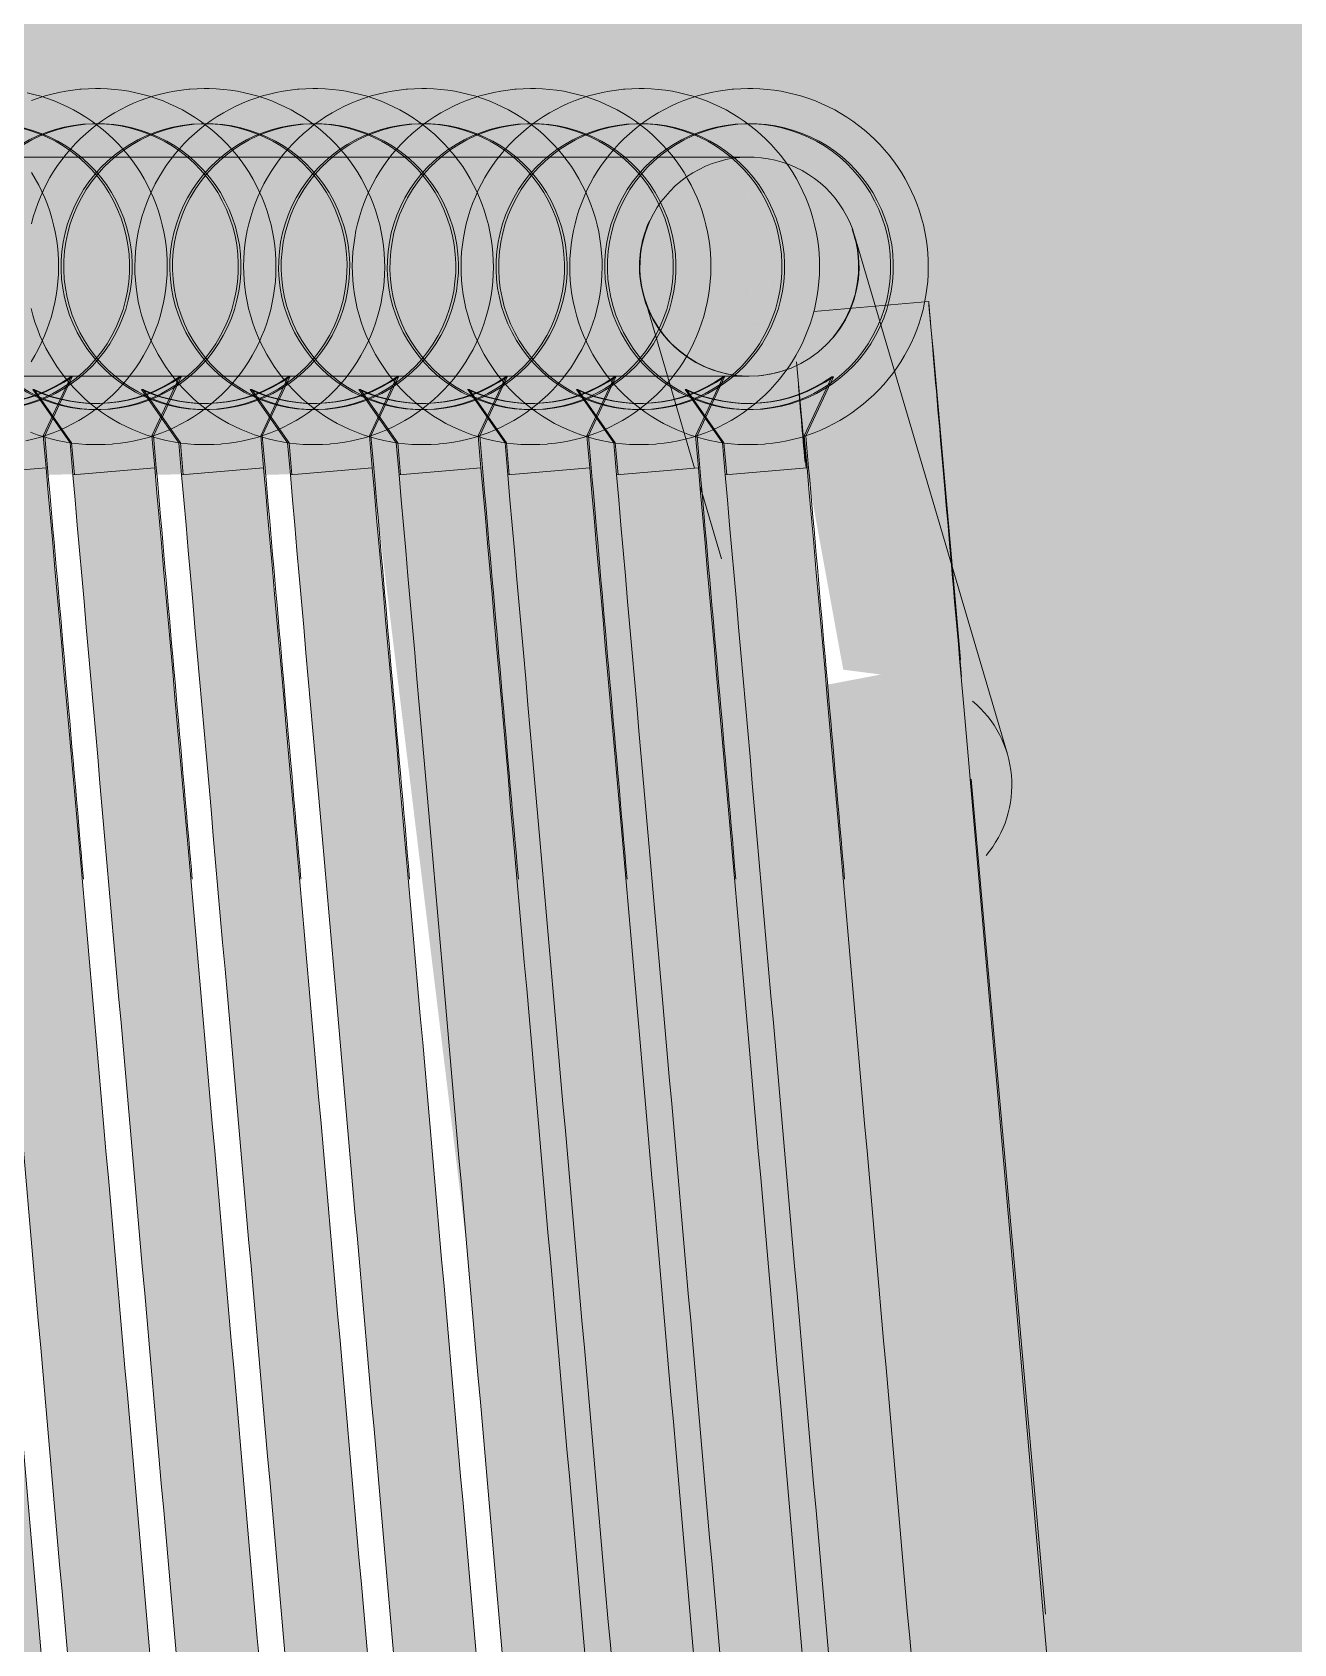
# Model space of a CAD drawing. Header units: metres. Extents: x -4613 to -4328, y -1 to 30.
# Drawn here: x -4376.1843 to -4376.1382, y 16.8744 to 16.9332 of the extents above; entities that cross this region are included whole.
import ezdxf

# ---------------------------------------------------------------- set-up
doc = ezdxf.new("R2010")
doc.units = ezdxf.units.M
doc.layers.add('A-ROOF', color=132, linetype='Continuous', lineweight=5)
doc.layers.add('Q-SPCQ', color=91, linetype='Continuous', lineweight=5)

# ---------------------------------------------------------------- blocks, each defined once
blk = doc.blocks.new('Static Line_Sayfa_Metal Deck_Pan Mount - Up to 15 _ pitch - Max 2 Users-1847625-NORTH EAST')
at = {"layer": 'Q-SPCQ'}
h = blk.add_hatch(color=256, dxfattribs=at)
h.paths.add_polyline_path([(4322.935893, 16.920664), (4322.935196, 16.928633), (4322.93192, 16.926339)])
h.paths.add_polyline_path([(4322.936913, 16.92089), (4322.939304, 16.926017), (4322.935196, 16.928633)])
for points in [[(4322.908317, 16.855281), (4322.911276, 16.855879), (4322.905902, 16.917306), (4322.902913, 16.917045), (4322.908265, 16.855879)], [(4322.912285, 16.855281), (4322.915245, 16.855879), (4322.90987, 16.917306), (4322.906882, 16.917045), (4322.912233, 16.855879)], [(4322.916254, 16.855281), (4322.919213, 16.855879), (4322.913839, 16.917306), (4322.91085, 16.917045), (4322.916202, 16.855879)], [(4322.920222, 16.855281), (4322.923181, 16.855879), (4322.917807, 16.917306), (4322.914819, 16.917045), (4322.92017, 16.855879)], [(4322.924191, 16.855281), (4322.92706, 16.85691), (4322.921776, 16.917306), (4322.918787, 16.917045), (4322.924138, 16.855879)], [(4322.928159, 16.855281), (4322.931118, 16.855879), (4322.925744, 16.917306), (4322.922755, 16.917045), (4322.928107, 16.855879)], [(4322.932127, 16.855281), (4322.935087, 16.855879), (4322.929712, 16.917306), (4322.926724, 16.917045), (4322.932075, 16.855879)], [(4322.936096, 16.855281), (4322.939055, 16.855879), (4322.933681, 16.917306), (4322.930692, 16.917045), (4322.936044, 16.855879)], [(4322.940064, 16.855281), (4322.943023, 16.855879), (4322.937649, 16.917306), (4322.93466, 16.917045), (4322.940012, 16.855879)], [(4322.938684, 16.905507), (4322.943599, 16.905937), (4322.943217, 16.910302), (4322.938345, 16.909374)], [(4322.943019, 16.855194), (4322.947978, 16.855879), (4322.943599, 16.905937), (4322.938684, 16.905507), (4322.943011, 16.855281)]]:
    blk.add_hatch(color=256, dxfattribs=at).paths.add_polyline_path(points)
for p, q in [((4322.911762, 16.931147), (4322.911675, 16.931147)), ((4322.915731, 16.931147), (4322.915643, 16.931147)), ((4322.919699, 16.931147), (4322.919611, 16.931147)), ((4322.923668, 16.931147), (4322.92358, 16.931147)), ((4322.927636, 16.931147), (4322.927548, 16.931147)), ((4322.931604, 16.931147), (4322.931517, 16.931147)), ((4322.935573, 16.931147), (4322.935485, 16.931147)), ((4322.93553, 16.928647), (4322.883939, 16.928647)), ((4322.944957, 16.90685), (4322.939382, 16.925779)), ((4322.931708, 16.923518), (4322.933541, 16.917294)), ((4322.942086, 16.923371), (4322.937899, 16.923004)), ((4322.94325, 16.910302), (4322.942245, 16.921606)), ((4322.883939, 16.920647), (4322.93553, 16.920647)), ((4322.937264, 16.92117), (4322.937608, 16.917306)), ((4322.909385, 16.920159), (4322.910748, 16.918212)), ((4322.90944, 16.920159), (4322.909385, 16.920159)), ((4322.910803, 16.918212), (4322.90944, 16.920159)), ((4322.909768, 16.918474), (4322.910773, 16.920628)), ((4322.910828, 16.920628), (4322.909824, 16.918474)), ((4322.910828, 16.920628), (4322.910773, 16.920628)), ((4322.913353, 16.920159), (4322.914716, 16.918212)), ((4322.913409, 16.920159), (4322.913353, 16.920159)), ((4322.914772, 16.918212), (4322.913409, 16.920159)), ((4322.913737, 16.918474), (4322.914741, 16.920628)), ((4322.914796, 16.920628), (4322.913792, 16.918474)), ((4322.914796, 16.920628), (4322.914741, 16.920628)), ((4322.917322, 16.920159), (4322.918685, 16.918212)), ((4322.917377, 16.920159), (4322.917322, 16.920159)), ((4322.91874, 16.918212), (4322.917377, 16.920159)), ((4322.917705, 16.918474), (4322.918709, 16.920628)), ((4322.918765, 16.920628), (4322.91776, 16.918474)), ((4322.918765, 16.920628), (4322.918709, 16.920628)), ((4322.92129, 16.920159), (4322.922653, 16.918212)), ((4322.921346, 16.920159), (4322.92129, 16.920159)), ((4322.922709, 16.918212), (4322.921346, 16.920159)), ((4322.921673, 16.918474), (4322.922678, 16.920628)), ((4322.922733, 16.920628), (4322.921729, 16.918474)), ((4322.922733, 16.920628), (4322.922678, 16.920628)), ((4322.925259, 16.920159), (4322.926622, 16.918212)), ((4322.925314, 16.920159), (4322.925259, 16.920159)), ((4322.926677, 16.918212), (4322.925314, 16.920159)), ((4322.925642, 16.918474), (4322.926646, 16.920628)), ((4322.926702, 16.920628), (4322.925697, 16.918474)), ((4322.926702, 16.920628), (4322.926646, 16.920628)), ((4322.929227, 16.920159), (4322.93059, 16.918212)), ((4322.929282, 16.920159), (4322.929227, 16.920159)), ((4322.930645, 16.918212), (4322.929282, 16.920159)), ((4322.92961, 16.918474), (4322.930614, 16.920628)), ((4322.93067, 16.920628), (4322.929666, 16.918474)), ((4322.93067, 16.920628), (4322.930614, 16.920628)), ((4322.933195, 16.920159), (4322.934558, 16.918212)), ((4322.933251, 16.920159), (4322.933195, 16.920159)), ((4322.934614, 16.918212), (4322.933251, 16.920159)), ((4322.933579, 16.918474), (4322.934583, 16.920628)), ((4322.934638, 16.920628), (4322.933634, 16.918474)), ((4322.934638, 16.920628), (4322.934583, 16.920628)), ((4322.937547, 16.918474), (4322.938551, 16.920628)), ((4322.938607, 16.920628), (4322.937602, 16.918474)), ((4322.938607, 16.920628), (4322.938551, 16.920628)), ((4322.90987, 16.917306), (4322.909768, 16.918474)), ((4322.909824, 16.918474), (4322.909768, 16.918474)), ((4322.909824, 16.918474), (4322.909926, 16.917306)), ((4322.913839, 16.917306), (4322.913737, 16.918474)), ((4322.913792, 16.918474), (4322.913737, 16.918474)), ((4322.913792, 16.918474), (4322.913894, 16.917306)), ((4322.917807, 16.917306), (4322.917705, 16.918474)), ((4322.91776, 16.918474), (4322.917705, 16.918474)), ((4322.91776, 16.918474), (4322.917863, 16.917306)), ((4322.921776, 16.917306), (4322.921673, 16.918474)), ((4322.921729, 16.918474), (4322.921673, 16.918474)), ((4322.921729, 16.918474), (4322.921831, 16.917306)), ((4322.925744, 16.917306), (4322.925642, 16.918474)), ((4322.925697, 16.918474), (4322.925642, 16.918474)), ((4322.925697, 16.918474), (4322.925799, 16.917306)), ((4322.929712, 16.917306), (4322.92961, 16.918474)), ((4322.929666, 16.918474), (4322.92961, 16.918474)), ((4322.929666, 16.918474), (4322.929768, 16.917306)), ((4322.933681, 16.917306), (4322.933579, 16.918474)), ((4322.933634, 16.918474), (4322.933579, 16.918474)), ((4322.933634, 16.918474), (4322.933736, 16.917306)), ((4322.937649, 16.917306), (4322.937547, 16.918474)), ((4322.937602, 16.918474), (4322.937547, 16.918474)), ((4322.937602, 16.918474), (4322.937705, 16.917306)), ((4322.910748, 16.918212), (4322.91085, 16.917045)), ((4322.910803, 16.918212), (4322.910748, 16.918212)), ((4322.910906, 16.917045), (4322.910803, 16.918212)), ((4322.911675, 16.918147), (4322.911762, 16.918147)), ((4322.914716, 16.918212), (4322.914819, 16.917045)), ((4322.914772, 16.918212), (4322.914716, 16.918212)), ((4322.914874, 16.917045), (4322.914772, 16.918212)), ((4322.915643, 16.918147), (4322.915731, 16.918147)), ((4322.918685, 16.918212), (4322.918787, 16.917045)), ((4322.91874, 16.918212), (4322.918685, 16.918212)), ((4322.918842, 16.917045), (4322.91874, 16.918212)), ((4322.919611, 16.918147), (4322.919699, 16.918147)), ((4322.922653, 16.918212), (4322.922755, 16.917045)), ((4322.922709, 16.918212), (4322.922653, 16.918212)), ((4322.922811, 16.917045), (4322.922709, 16.918212)), ((4322.92358, 16.918147), (4322.923668, 16.918147)), ((4322.926622, 16.918212), (4322.926724, 16.917045)), ((4322.926677, 16.918212), (4322.926622, 16.918212)), ((4322.926779, 16.917045), (4322.926677, 16.918212)), ((4322.927548, 16.918147), (4322.927636, 16.918147)), ((4322.93059, 16.918212), (4322.930692, 16.917045)), ((4322.930645, 16.918212), (4322.93059, 16.918212)), ((4322.930748, 16.917045), (4322.930645, 16.918212)), ((4322.931517, 16.918147), (4322.931604, 16.918147)), ((4322.934558, 16.918212), (4322.93466, 16.917045)), ((4322.934614, 16.918212), (4322.934558, 16.918212)), ((4322.934716, 16.917045), (4322.934614, 16.918212)), ((4322.935485, 16.918147), (4322.935573, 16.918147)), ((4322.906882, 16.917045), (4322.90987, 16.917306)), ((4322.91085, 16.917045), (4322.913839, 16.917306)), ((4322.914819, 16.917045), (4322.917807, 16.917306)), ((4322.918787, 16.917045), (4322.921776, 16.917306)), ((4322.922755, 16.917045), (4322.925744, 16.917306)), ((4322.926724, 16.917045), (4322.929712, 16.917306)), ((4322.930692, 16.917045), (4322.933681, 16.917306)), ((4322.93466, 16.917045), (4322.937649, 16.917306)), ((4322.933741, 16.916614), (4322.934518, 16.913979)), ((4322.943599, 16.905937), (4322.948, 16.855629)), ((4322.946349, 16.875448), (4322.943638, 16.905937))]:
    blk.add_line(p, q, dxfattribs=at)
at = {"layer": 'Q-SPCQ', "flags": 128}
for points in [[(4322.909321, 16.921175), (4322.909455, 16.921397), (4322.909581, 16.921625), (4322.909697, 16.921858), (4322.909804, 16.922095), (4322.909901, 16.922336), (4322.909988, 16.922581), (4322.910066, 16.922829), (4322.910134, 16.92308), (4322.910192, 16.923333), (4322.910239, 16.923589), (4322.910276, 16.923846), (4322.910303, 16.924105), (4322.91032, 16.924364), (4322.910326, 16.924624), (4322.910321, 16.924884), (4322.910307, 16.925144), (4322.910282, 16.925402), (4322.910246, 16.92566), (4322.910201, 16.925916), (4322.910145, 16.92617), (4322.910079, 16.926421), (4322.910003, 16.92667), (4322.909917, 16.926915), (4322.909821, 16.927157), (4322.909716, 16.927395), (4322.909602, 16.927628), (4322.909478, 16.927857), (4322.909345, 16.92808)], [(4322.911108, 16.931122), (4322.91085, 16.931094), (4322.910592, 16.931056), (4322.910337, 16.931008), (4322.910084, 16.930949), (4322.909833, 16.930881), (4322.909585, 16.930802), (4322.909341, 16.930714)], [(4322.909298, 16.918597), (4322.909542, 16.918507), (4322.909789, 16.918427), (4322.910039, 16.918356), (4322.910292, 16.918296), (4322.910547, 16.918246), (4322.910804, 16.918206), (4322.911062, 16.918176), (4322.911322, 16.918157), (4322.911581, 16.918148), (4322.911675, 16.918147)], [(4322.909132, 16.918286), (4322.909385, 16.918345), (4322.909636, 16.918413), (4322.909884, 16.918492), (4322.910128, 16.918581), (4322.910369, 16.918679), (4322.910605, 16.918786), (4322.910837, 16.918904), (4322.911065, 16.91903), (4322.911287, 16.919165), (4322.911503, 16.919309), (4322.911714, 16.919462), (4322.911918, 16.919623), (4322.912115, 16.919792), (4322.912306, 16.919968), (4322.91249, 16.920152), (4322.912666, 16.920344), (4322.912834, 16.920542), (4322.912994, 16.920747), (4322.913146, 16.920958), (4322.913289, 16.921175), (4322.913423, 16.921397), (4322.913549, 16.921625), (4322.913665, 16.921858), (4322.913772, 16.922095), (4322.913869, 16.922336), (4322.913957, 16.922581), (4322.914035, 16.922829), (4322.914102, 16.92308), (4322.91416, 16.923333), (4322.914207, 16.923589), (4322.914245, 16.923846), (4322.914271, 16.924105), (4322.914288, 16.924364), (4322.914294, 16.924624), (4322.91429, 16.924884), (4322.914275, 16.925144), (4322.91425, 16.925402), (4322.914215, 16.92566), (4322.914169, 16.925916), (4322.914113, 16.92617), (4322.914047, 16.926421), (4322.913971, 16.92667), (4322.913885, 16.926915), (4322.91379, 16.927157), (4322.913685, 16.927395), (4322.91357, 16.927628), (4322.913446, 16.927857), (4322.913313, 16.92808), (4322.913172, 16.928298), (4322.913021, 16.92851), (4322.912863, 16.928716), (4322.912696, 16.928916), (4322.912521, 16.929108), (4322.912339, 16.929294), (4322.91215, 16.929472), (4322.911953, 16.929642), (4322.91175, 16.929805), (4322.911541, 16.929959), (4322.911325, 16.930104), (4322.911104, 16.930241), (4322.910878, 16.930369), (4322.910647, 16.930488), (4322.910411, 16.930597), (4322.910171, 16.930697), (4322.909927, 16.930787), (4322.90968, 16.930868), (4322.909429, 16.930938), (4322.909177, 16.930998)], [(4322.915076, 16.931122), (4322.914818, 16.931094), (4322.914561, 16.931056), (4322.914305, 16.931008), (4322.914052, 16.930949), (4322.913801, 16.930881), (4322.913554, 16.930802), (4322.913309, 16.930714), (4322.913068, 16.930615), (4322.912832, 16.930508), (4322.9126, 16.930391), (4322.912372, 16.930264), (4322.91215, 16.930129), (4322.911934, 16.929985), (4322.911723, 16.929832), (4322.911519, 16.929671), (4322.911322, 16.929502), (4322.911131, 16.929326), (4322.910947, 16.929142), (4322.910771, 16.92895), (4322.910603, 16.928752), (4322.910443, 16.928547), (4322.910291, 16.928336), (4322.910148, 16.928119), (4322.910014, 16.927897), (4322.909888, 16.927669), (4322.909772, 16.927436), (4322.909665, 16.927199), (4322.909568, 16.926958), (4322.90948, 16.926713), (4322.909402, 16.926465), (4322.909335, 16.926214)], [(4322.909324, 16.923124), (4322.90939, 16.922873), (4322.909466, 16.922624), (4322.909552, 16.922379), (4322.909647, 16.922137), (4322.909752, 16.921899), (4322.909867, 16.921666), (4322.909991, 16.921437), (4322.910124, 16.921214), (4322.910265, 16.920996), (4322.910416, 16.920784), (4322.910574, 16.920578), (4322.910741, 16.920378), (4322.910916, 16.920186), (4322.911098, 16.92), (4322.911287, 16.919822), (4322.911484, 16.919652), (4322.911687, 16.91949), (4322.911896, 16.919335), (4322.912112, 16.91919), (4322.912333, 16.919053), (4322.912559, 16.918925), (4322.91279, 16.918806), (4322.913026, 16.918697), (4322.913266, 16.918597), (4322.91351, 16.918507), (4322.913757, 16.918427), (4322.914008, 16.918356), (4322.91426, 16.918296), (4322.914516, 16.918246), (4322.914772, 16.918206), (4322.915031, 16.918176), (4322.91529, 16.918157), (4322.91555, 16.918148), (4322.915643, 16.918147)], [(4322.911675, 16.931147), (4322.911415, 16.931142), (4322.911155, 16.931126), (4322.911108, 16.931122)], [(4322.912329, 16.918172), (4322.912587, 16.9182), (4322.912845, 16.918238), (4322.9131, 16.918286), (4322.913353, 16.918345), (4322.913604, 16.918413), (4322.913852, 16.918492), (4322.914096, 16.918581), (4322.914337, 16.918679), (4322.914574, 16.918786), (4322.914806, 16.918904), (4322.915033, 16.91903), (4322.915255, 16.919165), (4322.915472, 16.919309), (4322.915682, 16.919462), (4322.915886, 16.919623), (4322.916084, 16.919792), (4322.916275, 16.919968), (4322.916458, 16.920152), (4322.916634, 16.920344), (4322.916802, 16.920542), (4322.916962, 16.920747), (4322.917114, 16.920958), (4322.917257, 16.921175), (4322.917392, 16.921397), (4322.917517, 16.921625), (4322.917634, 16.921858), (4322.91774, 16.922095), (4322.917838, 16.922336), (4322.917925, 16.922581), (4322.918003, 16.922829), (4322.918071, 16.92308), (4322.918128, 16.923333), (4322.918176, 16.923589), (4322.918213, 16.923846), (4322.91824, 16.924105), (4322.918256, 16.924364), (4322.918262, 16.924624), (4322.918258, 16.924884), (4322.918243, 16.925144), (4322.918218, 16.925402), (4322.918183, 16.92566), (4322.918137, 16.925916), (4322.918082, 16.92617), (4322.918016, 16.926421), (4322.91794, 16.92667), (4322.917854, 16.926915), (4322.917758, 16.927157), (4322.917653, 16.927395), (4322.917538, 16.927628), (4322.917415, 16.927857), (4322.917282, 16.92808), (4322.91714, 16.928298), (4322.91699, 16.92851), (4322.916831, 16.928716), (4322.916664, 16.928916), (4322.91649, 16.929108), (4322.916307, 16.929294), (4322.916118, 16.929472), (4322.915922, 16.929642), (4322.915719, 16.929805), (4322.915509, 16.929959), (4322.915294, 16.930104), (4322.915073, 16.930241), (4322.914846, 16.930369), (4322.914615, 16.930488), (4322.914379, 16.930597), (4322.914139, 16.930697), (4322.913895, 16.930787), (4322.913648, 16.930868), (4322.913398, 16.930938), (4322.913145, 16.930998), (4322.91289, 16.931049), (4322.912633, 16.931088), (4322.912375, 16.931118), (4322.912115, 16.931137), (4322.911856, 16.931146), (4322.911762, 16.931147)], [(4322.919045, 16.931122), (4322.918786, 16.931094), (4322.918529, 16.931056), (4322.918274, 16.931008), (4322.91802, 16.930949), (4322.91777, 16.930881), (4322.917522, 16.930802), (4322.917277, 16.930714), (4322.917037, 16.930615), (4322.9168, 16.930508), (4322.916568, 16.930391), (4322.916341, 16.930264), (4322.916119, 16.930129), (4322.915902, 16.929985), (4322.915692, 16.929832), (4322.915488, 16.929671), (4322.91529, 16.929502), (4322.915099, 16.929326), (4322.914916, 16.929142), (4322.91474, 16.92895), (4322.914572, 16.928752), (4322.914411, 16.928547), (4322.91426, 16.928336), (4322.914116, 16.928119), (4322.913982, 16.927897), (4322.913857, 16.927669), (4322.91374, 16.927436), (4322.913633, 16.927199), (4322.913536, 16.926958), (4322.913449, 16.926713), (4322.913371, 16.926465), (4322.913303, 16.926214), (4322.913246, 16.925961), (4322.913198, 16.925705), (4322.913161, 16.925448), (4322.913134, 16.925189), (4322.913118, 16.92493), (4322.913111, 16.92467), (4322.913116, 16.92441), (4322.91313, 16.92415), (4322.913155, 16.923892), (4322.913191, 16.923634), (4322.913236, 16.923378), (4322.913292, 16.923124), (4322.913358, 16.922873), (4322.913434, 16.922624), (4322.91352, 16.922379), (4322.913616, 16.922137), (4322.913721, 16.921899), (4322.913835, 16.921666), (4322.913959, 16.921437), (4322.914092, 16.921214), (4322.914234, 16.920996), (4322.914384, 16.920784), (4322.914543, 16.920578), (4322.91471, 16.920378), (4322.914884, 16.920186), (4322.915066, 16.92), (4322.915256, 16.919822), (4322.915452, 16.919652), (4322.915655, 16.91949), (4322.915865, 16.919335), (4322.91608, 16.91919), (4322.916301, 16.919053), (4322.916528, 16.918925), (4322.916759, 16.918806), (4322.916995, 16.918697), (4322.917235, 16.918597), (4322.917478, 16.918507), (4322.917726, 16.918427), (4322.917976, 16.918356), (4322.918229, 16.918296), (4322.918484, 16.918246), (4322.918741, 16.918206), (4322.918999, 16.918176), (4322.919258, 16.918157), (4322.919518, 16.918148), (4322.919611, 16.918147)], [(4322.915643, 16.931147), (4322.915383, 16.931142), (4322.915124, 16.931126), (4322.915076, 16.931122)], [(4322.916297, 16.918172), (4322.916556, 16.9182), (4322.916813, 16.918238), (4322.917068, 16.918286), (4322.917322, 16.918345), (4322.917572, 16.918413), (4322.91782, 16.918492), (4322.918065, 16.918581), (4322.918305, 16.918679), (4322.918542, 16.918786), (4322.918774, 16.918904), (4322.919001, 16.91903), (4322.919223, 16.919165), (4322.91944, 16.919309), (4322.91965, 16.919462), (4322.919855, 16.919623), (4322.920052, 16.919792), (4322.920243, 16.919968), (4322.920426, 16.920152), (4322.920602, 16.920344), (4322.920771, 16.920542), (4322.920931, 16.920747), (4322.921083, 16.920958), (4322.921226, 16.921175), (4322.92136, 16.921397), (4322.921486, 16.921625), (4322.921602, 16.921858), (4322.921709, 16.922095), (4322.921806, 16.922336), (4322.921894, 16.922581), (4322.921971, 16.922829), (4322.922039, 16.92308), (4322.922097, 16.923333), (4322.922144, 16.923589), (4322.922181, 16.923846), (4322.922208, 16.924105), (4322.922225, 16.924364), (4322.922231, 16.924624), (4322.922227, 16.924884), (4322.922212, 16.925144), (4322.922187, 16.925402), (4322.922151, 16.92566), (4322.922106, 16.925916), (4322.92205, 16.92617), (4322.921984, 16.926421), (4322.921908, 16.92667), (4322.921822, 16.926915), (4322.921727, 16.927157), (4322.921621, 16.927395), (4322.921507, 16.927628), (4322.921383, 16.927857), (4322.92125, 16.92808), (4322.921108, 16.928298), (4322.920958, 16.92851), (4322.920799, 16.928716), (4322.920633, 16.928916), (4322.920458, 16.929108), (4322.920276, 16.929294), (4322.920086, 16.929472), (4322.91989, 16.929642), (4322.919687, 16.929805), (4322.919477, 16.929959), (4322.919262, 16.930104), (4322.919041, 16.930241), (4322.918815, 16.930369), (4322.918583, 16.930488), (4322.918348, 16.930597), (4322.918108, 16.930697), (4322.917864, 16.930787), (4322.917616, 16.930868), (4322.917366, 16.930938), (4322.917113, 16.930998), (4322.916858, 16.931049), (4322.916601, 16.931088), (4322.916343, 16.931118), (4322.916084, 16.931137), (4322.915824, 16.931146), (4322.915731, 16.931147)], [(4322.923013, 16.931122), (4322.922755, 16.931094), (4322.922498, 16.931056), (4322.922242, 16.931008), (4322.921989, 16.930949), (4322.921738, 16.930881), (4322.92149, 16.930802), (4322.921246, 16.930714), (4322.921005, 16.930615), (4322.920768, 16.930508), (4322.920536, 16.930391), (4322.920309, 16.930264), (4322.920087, 16.930129), (4322.919871, 16.929985), (4322.91966, 16.929832), (4322.919456, 16.929671), (4322.919258, 16.929502), (4322.919068, 16.929326), (4322.918884, 16.929142), (4322.918708, 16.92895), (4322.91854, 16.928752), (4322.91838, 16.928547), (4322.918228, 16.928336), (4322.918085, 16.928119), (4322.91795, 16.927897), (4322.917825, 16.927669), (4322.917709, 16.927436), (4322.917602, 16.927199), (4322.917505, 16.926958), (4322.917417, 16.926713), (4322.917339, 16.926465), (4322.917272, 16.926214), (4322.917214, 16.925961), (4322.917166, 16.925705), (4322.917129, 16.925448), (4322.917102, 16.925189), (4322.917086, 16.92493), (4322.91708, 16.92467), (4322.917084, 16.92441), (4322.917099, 16.92415), (4322.917124, 16.923892), (4322.917159, 16.923634), (4322.917205, 16.923378), (4322.917261, 16.923124), (4322.917327, 16.922873), (4322.917403, 16.922624), (4322.917488, 16.922379), (4322.917584, 16.922137), (4322.917689, 16.921899), (4322.917804, 16.921666), (4322.917928, 16.921437), (4322.91806, 16.921214), (4322.918202, 16.920996), (4322.918352, 16.920784), (4322.918511, 16.920578), (4322.918678, 16.920378), (4322.918853, 16.920186), (4322.919035, 16.92), (4322.919224, 16.919822), (4322.919421, 16.919652), (4322.919624, 16.91949), (4322.919833, 16.919335), (4322.920048, 16.91919), (4322.92027, 16.919053), (4322.920496, 16.918925), (4322.920727, 16.918806), (4322.920963, 16.918697), (4322.921203, 16.918597), (4322.921447, 16.918507), (4322.921694, 16.918427), (4322.921944, 16.918356), (4322.922197, 16.918296), (4322.922452, 16.918246), (4322.922709, 16.918206), (4322.922968, 16.918176), (4322.923227, 16.918157), (4322.923487, 16.918148), (4322.92358, 16.918147)], [(4322.919611, 16.931147), (4322.919351, 16.931142), (4322.919092, 16.931126), (4322.919045, 16.931122)], [(4322.920266, 16.918172), (4322.920524, 16.9182), (4322.920781, 16.918238), (4322.921037, 16.918286), (4322.92129, 16.918345), (4322.921541, 16.918413), (4322.921789, 16.918492), (4322.922033, 16.918581), (4322.922274, 16.918679), (4322.92251, 16.918786), (4322.922743, 16.918904), (4322.92297, 16.91903), (4322.923192, 16.919165), (4322.923408, 16.919309), (4322.923619, 16.919462), (4322.923823, 16.919623), (4322.924021, 16.919792), (4322.924211, 16.919968), (4322.924395, 16.920152), (4322.924571, 16.920344), (4322.924739, 16.920542), (4322.924899, 16.920747), (4322.925051, 16.920958), (4322.925194, 16.921175), (4322.925329, 16.921397), (4322.925454, 16.921625), (4322.92557, 16.921858), (4322.925677, 16.922095), (4322.925774, 16.922336), (4322.925862, 16.922581), (4322.92594, 16.922829), (4322.926007, 16.92308), (4322.926065, 16.923333), (4322.926113, 16.923589), (4322.92615, 16.923846), (4322.926177, 16.924105), (4322.926193, 16.924364), (4322.926199, 16.924624), (4322.926195, 16.924884), (4322.92618, 16.925144), (4322.926155, 16.925402), (4322.92612, 16.92566), (4322.926074, 16.925916), (4322.926018, 16.92617), (4322.925952, 16.926421), (4322.925876, 16.92667), (4322.925791, 16.926915), (4322.925695, 16.927157), (4322.92559, 16.927395), (4322.925475, 16.927628), (4322.925351, 16.927857), (4322.925219, 16.92808), (4322.925077, 16.928298), (4322.924927, 16.92851), (4322.924768, 16.928716), (4322.924601, 16.928916), (4322.924426, 16.929108), (4322.924244, 16.929294), (4322.924055, 16.929472), (4322.923858, 16.929642), (4322.923655, 16.929805), (4322.923446, 16.929959), (4322.92323, 16.930104), (4322.923009, 16.930241), (4322.922783, 16.930369), (4322.922552, 16.930488), (4322.922316, 16.930597), (4322.922076, 16.930697), (4322.921832, 16.930787), (4322.921585, 16.930868), (4322.921335, 16.930938), (4322.921082, 16.930998), (4322.920827, 16.931049), (4322.92057, 16.931088), (4322.920311, 16.931118), (4322.920052, 16.931137), (4322.919792, 16.931146), (4322.919699, 16.931147)], [(4322.926982, 16.931122), (4322.926723, 16.931094), (4322.926466, 16.931056), (4322.926211, 16.931008), (4322.925957, 16.930949), (4322.925706, 16.930881), (4322.925459, 16.930802), (4322.925214, 16.930714), (4322.924973, 16.930615), (4322.924737, 16.930508), (4322.924505, 16.930391), (4322.924278, 16.930264), (4322.924055, 16.930129), (4322.923839, 16.929985), (4322.923629, 16.929832), (4322.923424, 16.929671), (4322.923227, 16.929502), (4322.923036, 16.929326), (4322.922853, 16.929142), (4322.922677, 16.92895), (4322.922508, 16.928752), (4322.922348, 16.928547), (4322.922196, 16.928336), (4322.922053, 16.928119), (4322.921919, 16.927897), (4322.921793, 16.927669), (4322.921677, 16.927436), (4322.92157, 16.927199), (4322.921473, 16.926958), (4322.921385, 16.926713), (4322.921308, 16.926465), (4322.92124, 16.926214), (4322.921182, 16.925961), (4322.921135, 16.925705), (4322.921098, 16.925448), (4322.921071, 16.925189), (4322.921054, 16.92493), (4322.921048, 16.92467), (4322.921052, 16.92441), (4322.921067, 16.92415), (4322.921092, 16.923892), (4322.921128, 16.923634), (4322.921173, 16.923378), (4322.921229, 16.923124), (4322.921295, 16.922873), (4322.921371, 16.922624), (4322.921457, 16.922379), (4322.921552, 16.922137), (4322.921658, 16.921899), (4322.921772, 16.921666), (4322.921896, 16.921437), (4322.922029, 16.921214), (4322.922171, 16.920996), (4322.922321, 16.920784), (4322.92248, 16.920578), (4322.922646, 16.920378), (4322.922821, 16.920186), (4322.923003, 16.92), (4322.923193, 16.919822), (4322.923389, 16.919652), (4322.923592, 16.91949), (4322.923801, 16.919335), (4322.924017, 16.91919), (4322.924238, 16.919053), (4322.924464, 16.918925), (4322.924696, 16.918806), (4322.924931, 16.918697), (4322.925171, 16.918597), (4322.925415, 16.918507), (4322.925663, 16.918427), (4322.925913, 16.918356), (4322.926166, 16.918296), (4322.926421, 16.918246), (4322.926678, 16.918206), (4322.926936, 16.918176), (4322.927195, 16.918157), (4322.927455, 16.918148), (4322.927548, 16.918147)], [(4322.92358, 16.931147), (4322.92332, 16.931142), (4322.92306, 16.931126), (4322.923013, 16.931122)], [(4322.924234, 16.918172), (4322.924493, 16.9182), (4322.92475, 16.918238), (4322.925005, 16.918286), (4322.925259, 16.918345), (4322.925509, 16.918413), (4322.925757, 16.918492), (4322.926002, 16.918581), (4322.926242, 16.918679), (4322.926479, 16.918786), (4322.926711, 16.918904), (4322.926938, 16.91903), (4322.92716, 16.919165), (4322.927377, 16.919309), (4322.927587, 16.919462), (4322.927791, 16.919623), (4322.927989, 16.919792), (4322.92818, 16.919968), (4322.928363, 16.920152), (4322.928539, 16.920344), (4322.928707, 16.920542), (4322.928868, 16.920747), (4322.929019, 16.920958), (4322.929163, 16.921175), (4322.929297, 16.921397), (4322.929422, 16.921625), (4322.929539, 16.921858), (4322.929646, 16.922095), (4322.929743, 16.922336), (4322.92983, 16.922581), (4322.929908, 16.922829), (4322.929976, 16.92308), (4322.930033, 16.923333), (4322.930081, 16.923589), (4322.930118, 16.923846), (4322.930145, 16.924105), (4322.930161, 16.924364), (4322.930168, 16.924624), (4322.930163, 16.924884), (4322.930149, 16.925144), (4322.930124, 16.925402), (4322.930088, 16.92566), (4322.930043, 16.925916), (4322.929987, 16.92617), (4322.929921, 16.926421), (4322.929845, 16.92667), (4322.929759, 16.926915), (4322.929663, 16.927157), (4322.929558, 16.927395), (4322.929444, 16.927628), (4322.92932, 16.927857), (4322.929187, 16.92808), (4322.929045, 16.928298), (4322.928895, 16.92851), (4322.928736, 16.928716), (4322.928569, 16.928916), (4322.928395, 16.929108), (4322.928213, 16.929294), (4322.928023, 16.929472), (4322.927827, 16.929642), (4322.927624, 16.929805), (4322.927414, 16.929959), (4322.927199, 16.930104), (4322.926978, 16.930241), (4322.926751, 16.930369), (4322.92652, 16.930488), (4322.926284, 16.930597), (4322.926044, 16.930697), (4322.9258, 16.930787), (4322.925553, 16.930868), (4322.925303, 16.930938), (4322.92505, 16.930998), (4322.924795, 16.931049), (4322.924538, 16.931088), (4322.92428, 16.931118), (4322.924021, 16.931137), (4322.923761, 16.931146), (4322.923668, 16.931147)], [(4322.93095, 16.931122), (4322.930692, 16.931094), (4322.930434, 16.931056), (4322.930179, 16.931008), (4322.929926, 16.930949), (4322.929675, 16.930881), (4322.929427, 16.930802), (4322.929183, 16.930714), (4322.928942, 16.930615), (4322.928705, 16.930508), (4322.928473, 16.930391), (4322.928246, 16.930264), (4322.928024, 16.930129), (4322.927807, 16.929985), (4322.927597, 16.929832), (4322.927393, 16.929671), (4322.927195, 16.929502), (4322.927004, 16.929326), (4322.926821, 16.929142), (4322.926645, 16.92895), (4322.926477, 16.928752), (4322.926317, 16.928547), (4322.926165, 16.928336), (4322.926022, 16.928119), (4322.925887, 16.927897), (4322.925762, 16.927669), (4322.925645, 16.927436), (4322.925539, 16.927199), (4322.925441, 16.926958), (4322.925354, 16.926713), (4322.925276, 16.926465), (4322.925208, 16.926214), (4322.925151, 16.925961), (4322.925103, 16.925705), (4322.925066, 16.925448), (4322.925039, 16.925189), (4322.925023, 16.92493), (4322.925017, 16.92467), (4322.925021, 16.92441), (4322.925036, 16.92415), (4322.925061, 16.923892), (4322.925096, 16.923634), (4322.925142, 16.923378), (4322.925197, 16.923124), (4322.925263, 16.922873), (4322.925339, 16.922624), (4322.925425, 16.922379), (4322.925521, 16.922137), (4322.925626, 16.921899), (4322.92574, 16.921666), (4322.925864, 16.921437), (4322.925997, 16.921214), (4322.926139, 16.920996), (4322.926289, 16.920784), (4322.926448, 16.920578), (4322.926615, 16.920378), (4322.926789, 16.920186), (4322.926971, 16.92), (4322.927161, 16.919822), (4322.927357, 16.919652), (4322.92756, 16.91949), (4322.92777, 16.919335), (4322.927985, 16.91919), (4322.928206, 16.919053), (4322.928433, 16.918925), (4322.928664, 16.918806), (4322.9289, 16.918697), (4322.92914, 16.918597), (4322.929384, 16.918507), (4322.929631, 16.918427), (4322.929881, 16.918356), (4322.930134, 16.918296), (4322.930389, 16.918246), (4322.930646, 16.918206), (4322.930904, 16.918176), (4322.931164, 16.918157), (4322.931423, 16.918148), (4322.931517, 16.918147)], [(4322.927548, 16.931147), (4322.927288, 16.931142), (4322.927029, 16.931126), (4322.926982, 16.931122)], [(4322.928203, 16.918172), (4322.928461, 16.9182), (4322.928718, 16.918238), (4322.928974, 16.918286), (4322.929227, 16.918345), (4322.929478, 16.918413), (4322.929725, 16.918492), (4322.92997, 16.918581), (4322.930211, 16.918679), (4322.930447, 16.918786), (4322.930679, 16.918904), (4322.930907, 16.91903), (4322.931129, 16.919165), (4322.931345, 16.919309), (4322.931556, 16.919462), (4322.93176, 16.919623), (4322.931957, 16.919792), (4322.932148, 16.919968), (4322.932332, 16.920152), (4322.932508, 16.920344), (4322.932676, 16.920542), (4322.932836, 16.920747), (4322.932988, 16.920958), (4322.933131, 16.921175), (4322.933265, 16.921397), (4322.933391, 16.921625), (4322.933507, 16.921858), (4322.933614, 16.922095), (4322.933711, 16.922336), (4322.933799, 16.922581), (4322.933876, 16.922829), (4322.933944, 16.92308), (4322.934002, 16.923333), (4322.934049, 16.923589), (4322.934086, 16.923846), (4322.934113, 16.924105), (4322.93413, 16.924364), (4322.934136, 16.924624), (4322.934132, 16.924884), (4322.934117, 16.925144), (4322.934092, 16.925402), (4322.934057, 16.92566), (4322.934011, 16.925916), (4322.933955, 16.92617), (4322.933889, 16.926421), (4322.933813, 16.92667), (4322.933727, 16.926915), (4322.933632, 16.927157), (4322.933527, 16.927395), (4322.933412, 16.927628), (4322.933288, 16.927857), (4322.933155, 16.92808), (4322.933014, 16.928298), (4322.932863, 16.92851), (4322.932705, 16.928716), (4322.932538, 16.928916), (4322.932363, 16.929108), (4322.932181, 16.929294), (4322.931992, 16.929472), (4322.931795, 16.929642), (4322.931592, 16.929805), (4322.931383, 16.929959), (4322.931167, 16.930104), (4322.930946, 16.930241), (4322.93072, 16.930369), (4322.930489, 16.930488), (4322.930253, 16.930597), (4322.930013, 16.930697), (4322.929769, 16.930787), (4322.929522, 16.930868), (4322.929271, 16.930938), (4322.929018, 16.930998), (4322.928763, 16.931049), (4322.928506, 16.931088), (4322.928248, 16.931118), (4322.927989, 16.931137), (4322.927729, 16.931146), (4322.927636, 16.931147)], [(4322.934918, 16.931122), (4322.93466, 16.931094), (4322.934403, 16.931056), (4322.934147, 16.931008), (4322.933894, 16.930949), (4322.933643, 16.930881), (4322.933395, 16.930802), (4322.933151, 16.930714), (4322.93291, 16.930615), (4322.932674, 16.930508), (4322.932442, 16.930391), (4322.932214, 16.930264), (4322.931992, 16.930129), (4322.931776, 16.929985), (4322.931565, 16.929832), (4322.931361, 16.929671), (4322.931164, 16.929502), (4322.930973, 16.929326), (4322.930789, 16.929142), (4322.930613, 16.92895), (4322.930445, 16.928752), (4322.930285, 16.928547), (4322.930133, 16.928336), (4322.92999, 16.928119), (4322.929856, 16.927897), (4322.92973, 16.927669), (4322.929614, 16.927436), (4322.929507, 16.927199), (4322.92941, 16.926958), (4322.929322, 16.926713), (4322.929244, 16.926465), (4322.929177, 16.926214), (4322.929119, 16.925961), (4322.929072, 16.925705), (4322.929034, 16.925448), (4322.929008, 16.925189), (4322.928991, 16.92493), (4322.928985, 16.92467), (4322.928989, 16.92441), (4322.929004, 16.92415), (4322.929029, 16.923892), (4322.929064, 16.923634), (4322.92911, 16.923378), (4322.929166, 16.923124), (4322.929232, 16.922873), (4322.929308, 16.922624), (4322.929394, 16.922379), (4322.929489, 16.922137), (4322.929594, 16.921899), (4322.929709, 16.921666), (4322.929833, 16.921437), (4322.929966, 16.921214), (4322.930107, 16.920996), (4322.930258, 16.920784), (4322.930416, 16.920578), (4322.930583, 16.920378), (4322.930758, 16.920186), (4322.93094, 16.92), (4322.931129, 16.919822), (4322.931326, 16.919652), (4322.931529, 16.91949), (4322.931738, 16.919335), (4322.931954, 16.91919), (4322.932175, 16.919053), (4322.932401, 16.918925), (4322.932632, 16.918806), (4322.932868, 16.918697), (4322.933108, 16.918597), (4322.933352, 16.918507), (4322.933599, 16.918427), (4322.93385, 16.918356), (4322.934102, 16.918296), (4322.934358, 16.918246), (4322.934614, 16.918206), (4322.934873, 16.918176), (4322.935132, 16.918157), (4322.935392, 16.918148), (4322.935485, 16.918147)], [(4322.931517, 16.931147), (4322.931257, 16.931142), (4322.930997, 16.931126), (4322.93095, 16.931122)], [(4322.932171, 16.918172), (4322.932429, 16.9182), (4322.932687, 16.918238), (4322.932942, 16.918286), (4322.933195, 16.918345), (4322.933446, 16.918413), (4322.933694, 16.918492), (4322.933938, 16.918581), (4322.934179, 16.918679), (4322.934416, 16.918786), (4322.934648, 16.918904), (4322.934875, 16.91903), (4322.935097, 16.919165), (4322.935313, 16.919309), (4322.935524, 16.919462), (4322.935728, 16.919623), (4322.935926, 16.919792), (4322.936116, 16.919968), (4322.9363, 16.920152), (4322.936476, 16.920344), (4322.936644, 16.920542), (4322.936804, 16.920747), (4322.936956, 16.920958), (4322.937099, 16.921175), (4322.937234, 16.921397), (4322.937359, 16.921625), (4322.937475, 16.921858), (4322.937582, 16.922095), (4322.93768, 16.922336), (4322.937767, 16.922581), (4322.937845, 16.922829), (4322.937913, 16.92308), (4322.93797, 16.923333), (4322.938018, 16.923589), (4322.938055, 16.923846), (4322.938082, 16.924105), (4322.938098, 16.924364), (4322.938104, 16.924624), (4322.9381, 16.924884), (4322.938085, 16.925144), (4322.93806, 16.925402), (4322.938025, 16.92566), (4322.937979, 16.925916), (4322.937923, 16.92617), (4322.937858, 16.926421), (4322.937782, 16.92667), (4322.937696, 16.926915), (4322.9376, 16.927157), (4322.937495, 16.927395), (4322.93738, 16.927628), (4322.937257, 16.927857), (4322.937124, 16.92808), (4322.936982, 16.928298), (4322.936832, 16.92851), (4322.936673, 16.928716), (4322.936506, 16.928916), (4322.936332, 16.929108), (4322.936149, 16.929294), (4322.93596, 16.929472), (4322.935764, 16.929642), (4322.93556, 16.929805), (4322.935351, 16.929959), (4322.935136, 16.930104), (4322.934915, 16.930241), (4322.934688, 16.930369), (4322.934457, 16.930488), (4322.934221, 16.930597), (4322.933981, 16.930697), (4322.933737, 16.930787), (4322.93349, 16.930868), (4322.93324, 16.930938), (4322.932987, 16.930998), (4322.932732, 16.931049), (4322.932475, 16.931088), (4322.932217, 16.931118), (4322.931957, 16.931137), (4322.931698, 16.931146), (4322.931604, 16.931147)], [(4322.935485, 16.931147), (4322.935225, 16.931142), (4322.934965, 16.931126), (4322.934918, 16.931122)], [(4322.936139, 16.918172), (4322.936398, 16.9182), (4322.936655, 16.918238), (4322.93691, 16.918286), (4322.937164, 16.918345), (4322.937414, 16.918413), (4322.937662, 16.918492), (4322.937907, 16.918581), (4322.938147, 16.918679), (4322.938384, 16.918786), (4322.938616, 16.918904), (4322.938843, 16.91903), (4322.939065, 16.919165), (4322.939282, 16.919309), (4322.939492, 16.919462), (4322.939697, 16.919623), (4322.939894, 16.919792), (4322.940085, 16.919968), (4322.940268, 16.920152), (4322.940444, 16.920344), (4322.940613, 16.920542), (4322.940773, 16.920747), (4322.940924, 16.920958), (4322.941068, 16.921175), (4322.941202, 16.921397), (4322.941328, 16.921625), (4322.941444, 16.921858), (4322.941551, 16.922095), (4322.941648, 16.922336), (4322.941736, 16.922581), (4322.941813, 16.922829), (4322.941881, 16.92308), (4322.941939, 16.923333), (4322.941986, 16.923589), (4322.942023, 16.923846), (4322.94205, 16.924105), (4322.942067, 16.924364), (4322.942073, 16.924624), (4322.942068, 16.924884), (4322.942054, 16.925144), (4322.942029, 16.925402), (4322.941993, 16.92566), (4322.941948, 16.925916), (4322.941892, 16.92617), (4322.941826, 16.926421), (4322.94175, 16.92667), (4322.941664, 16.926915), (4322.941569, 16.927157), (4322.941463, 16.927395), (4322.941349, 16.927628), (4322.941225, 16.927857), (4322.941092, 16.92808), (4322.94095, 16.928298), (4322.9408, 16.92851), (4322.940641, 16.928716), (4322.940475, 16.928916), (4322.9403, 16.929108), (4322.940118, 16.929294), (4322.939928, 16.929472), (4322.939732, 16.929642), (4322.939529, 16.929805), (4322.939319, 16.929959), (4322.939104, 16.930104), (4322.938883, 16.930241), (4322.938657, 16.930369), (4322.938425, 16.930488), (4322.938189, 16.930597), (4322.937949, 16.930697), (4322.937706, 16.930787), (4322.937458, 16.930868), (4322.937208, 16.930938), (4322.936955, 16.930998), (4322.9367, 16.931049), (4322.936443, 16.931088), (4322.936185, 16.931118), (4322.935926, 16.931137), (4322.935666, 16.931146), (4322.935573, 16.931147)], [(4322.911762, 16.918147), (4322.912022, 16.918152), (4322.912282, 16.918168), (4322.912329, 16.918172)], [(4322.915731, 16.918147), (4322.915991, 16.918152), (4322.91625, 16.918168), (4322.916297, 16.918172)], [(4322.919699, 16.918147), (4322.919959, 16.918152), (4322.920219, 16.918168), (4322.920266, 16.918172)], [(4322.923668, 16.918147), (4322.923928, 16.918152), (4322.924187, 16.918168), (4322.924234, 16.918172)], [(4322.927636, 16.918147), (4322.927896, 16.918152), (4322.928155, 16.918168), (4322.928203, 16.918172)], [(4322.931604, 16.918147), (4322.931864, 16.918152), (4322.932124, 16.918168), (4322.932171, 16.918172)], [(4322.935573, 16.918147), (4322.935833, 16.918152), (4322.936092, 16.918168), (4322.936139, 16.918172)]]:
    blk.add_lwpolyline(points, dxfattribs=at)
at = {"layer": 'Q-SPCQ'}
for centre, major_axis, ratio, start_param, end_param in [((4322.907702, 16.924647), (0, 0.005219), 1, 3.228859, 6.370452), ((4322.91167, 16.924647), (0, 0.005219), 1, 3.228859, 6.370452), ((4322.91167, 16.924647), (-0.000002, 0.005219), 1, 0.086955, 3.228548), ((4322.911767, 16.924647), (-0.000002, 0.005219), 1, 0.086955, 3.228548), ((4322.907799, 16.924647), (0, 0.005219), 1, 3.228859, 6.370452), ((4322.915638, 16.924647), (0, 0.005219), 1, 0.087266, 3.228859), ((4322.915735, 16.924647), (-0.000001, 0.005219), 1, 0.086986, 3.228579), ((4322.911767, 16.924647), (-0.000002, 0.005219), 1, 3.228549, 6.370142), ((4322.919607, 16.924647), (0, 0.005219), 1, 0.087266, 3.228859), ((4322.919704, 16.924647), (0, 0.005219), 1, 0.087266, 3.228859), ((4322.915638, 16.924647), (0, 0.005219), 1, 3.228859, 6.370452), ((4322.915735, 16.924647), (0, 0.005219), 1, 3.228859, 6.370452), ((4322.923575, 16.924647), (0, 0.005219), 1, 0.087266, 3.228859), ((4322.923672, 16.924647), (-0.000001, 0.005219), 1, 0.086986, 3.228579), ((4322.919607, 16.924647), (0, 0.005219), 1, 3.228859, 6.370452), ((4322.919704, 16.924647), (0, 0.005219), 1, 3.228859, 6.370452), ((4322.927544, 16.924647), (0, 0.005219), 1, 0.087266, 3.228859), ((4322.927641, 16.924647), (-0.000001, 0.005219), 1, 0.086986, 3.228579), ((4322.923575, 16.924647), (0, 0.005219), 1, 3.228859, 6.370452), ((4322.923672, 16.924647), (0, 0.005219), 1, 3.228859, 6.370452), ((4322.931512, 16.924647), (0, 0.005219), 1, 0.087266, 3.228859), ((4322.931609, 16.924647), (0, 0.005219), 1, 0.087266, 3.228859), ((4322.927544, 16.924647), (-0.000002, 0.005219), 1, 3.228549, 6.370142), ((4322.927641, 16.924647), (0, 0.005219), 1, 3.228859, 6.370452), ((4322.93548, 16.924647), (0, 0.005219), 1, 0.087266, 3.228859), ((4322.935577, 16.924647), (-0.000001, 0.005219), 1, 0.086986, 3.228579), ((4322.931512, 16.924647), (0, 0.005219), 1, 3.228859, 6.370452), ((4322.931609, 16.924647), (0, 0.005219), 1, 3.228859, 6.370452), ((4322.93548, 16.924647), (0, 0.005219), 1, 3.228859, 6.370452), ((4322.935577, 16.924647), (0, 0.005219), 1, 3.228859, 6.370452), ((4322.935545, 16.924648), (-0.000001, 0.004), 1, 4.7993, 7.940893), ((4322.93553, 16.924647), (-0.000001, 0.004), 1, 1.134149, 1.657748), ((4322.93553, 16.924647), (0, 0.004), 1, 4.799655, 5.061455), ((4322.935545, 16.924648), (0.000001, 0.004), 1, 1.658264, 4.799856), ((4322.93553, 16.924647), (0, 0.004), 1, 4.014257, 4.799655), ((4322.93553, 16.924647), (0, 0.004), 1, 1.658063, 2.96706), ((4322.943611, 16.905937), (-0.001525, 0.017433), 0.00069, 5.829339, 7.853921), ((4322.93553, 16.924647), (0, 0.004), 1, 3.228859, 3.490659), ((4322.907693, 16.924983), (0, 0.005334), 1, 2.700692, 3.757026), ((4322.907748, 16.924983), (0, 0.005334), 1, 2.700692, 3.757026), ((4322.911661, 16.924983), (0, 0.005334), 1, 2.700692, 3.757026), ((4322.911717, 16.924983), (0, 0.005334), 1, 2.700692, 3.757026), ((4322.91563, 16.924983), (0, 0.005334), 1, 2.700692, 3.757026), ((4322.915685, 16.924983), (0, 0.005334), 1, 2.700692, 3.757026), ((4322.919598, 16.924983), (0, 0.005334), 1, 2.700692, 3.757026), ((4322.919654, 16.924983), (0, 0.005334), 1, 2.700692, 3.757026), ((4322.923567, 16.924983), (0, 0.005334), 1, 2.700692, 3.757026), ((4322.923622, 16.924983), (0, 0.005334), 1, 2.700692, 3.757026), ((4322.927535, 16.924983), (0, 0.005334), 1, 2.700692, 3.757026), ((4322.92759, 16.924983), (0, 0.005334), 1, 2.700692, 3.757026), ((4322.931503, 16.924983), (0, 0.005334), 1, 2.700692, 3.757026), ((4322.931559, 16.924983), (0, 0.005334), 1, 2.700692, 3.757026), ((4322.935472, 16.924983), (0, 0.005334), 1, 2.700692, 3.757026), ((4322.935527, 16.924983), (0, 0.005334), 1, 2.700692, 3.757026), ((4322.93863, 16.905501), (-0.001525, 0.017433), 0.00069, 0.558445, 0.811518), ((4322.90856, 16.886424), (-0.006101, 0.069734), 0.00069, 4.253546, 5.171111), ((4322.912529, 16.886424), (-0.006101, 0.069734), 0.00069, 4.253546, 5.171111), ((4322.912671, 16.886424), (-0.006101, 0.069734), 0.00069, 1.111953, 1.341345), ((4322.916497, 16.886424), (-0.006101, 0.069734), 0.00069, 4.253546, 5.171111), ((4322.91664, 16.886424), (-0.006101, 0.069734), 0.00069, 1.111953, 1.341345), ((4322.920465, 16.886424), (-0.006101, 0.069734), 0.00069, 4.253546, 5.171111), ((4322.920608, 16.886424), (-0.006101, 0.069734), 0.00069, 1.111953, 1.341345), ((4322.924434, 16.886424), (-0.006101, 0.069734), 0.00069, 4.253546, 5.171111), ((4322.924576, 16.886424), (-0.006101, 0.069734), 0.00069, 1.111953, 1.341345), ((4322.928402, 16.886424), (-0.006101, 0.069734), 0.00069, 4.253546, 5.171111), ((4322.928545, 16.886424), (-0.006101, 0.069734), 0.00069, 1.111953, 1.341345), ((4322.932371, 16.886424), (-0.006101, 0.069734), 0.00069, 4.253546, 5.171111), ((4322.932513, 16.886424), (-0.006101, 0.069734), 0.00069, 1.111953, 1.341345), ((4322.936339, 16.886424), (-0.006101, 0.069734), 0.00069, 4.253546, 5.171111), ((4322.936481, 16.886424), (-0.006101, 0.069734), 0.00069, 1.111953, 1.341345), ((4322.940307, 16.886424), (-0.006101, 0.069734), 0.00069, 4.253546, 5.171111), ((4322.94045, 16.886424), (-0.006101, 0.069734), 0.00069, 1.111953, 1.341345), ((4322.90954, 16.886163), (-0.006101, 0.069734), 0.00069, 4.253546, 5.171111), ((4322.913509, 16.886163), (-0.006101, 0.069734), 0.00069, 4.253546, 5.171111), ((4322.917477, 16.886163), (-0.006101, 0.069734), 0.00069, 4.253546, 5.171111), ((4322.921445, 16.886163), (-0.006101, 0.069734), 0.00069, 4.253546, 5.171111), ((4322.925414, 16.886163), (-0.006101, 0.069734), 0.00069, 4.253546, 5.171111), ((4322.929382, 16.886163), (-0.006101, 0.069734), 0.00069, 4.253546, 5.171111), ((4322.93335, 16.886163), (-0.006101, 0.069734), 0.00069, 4.253546, 5.171111), ((4322.937319, 16.886163), (-0.006101, 0.069734), 0.00069, 4.253546, 5.171111), ((4322.943611, 16.905937), (-0.000654, 0.007471), 0.00069, 0, 1.047137), ((4322.943611, 16.905937), (-0.000654, 0.007471), 0.00069, 5.235927, 6.283125), ((4322.94112, 16.905719), (0, 0.004), 1, 4.799655, 5.585054), ((4322.94112, 16.905719), (-0.000001, 0.004), 1, 4.013984, 4.799382)]:
    blk.add_ellipse(centre, major_axis=major_axis, ratio=ratio, start_param=start_param, end_param=end_param, dxfattribs=at)
blk = doc.blocks.new('Roof Gutters3 - Roof Gutters-1885272-NORTH EAST')
at = {"layer": 'A-ROOF'}
h = blk.add_hatch(color=256, dxfattribs=at)
h.paths.add_polyline_path([(4306.914946, 15.885522), (4319.473168, 16.541173), (4322.751611, 16.830181), (4322.751611, 16.83418), (4322.834372, 16.842966), (4322.835702, 16.848001), (4322.838521, 16.850026), (4322.838059, 16.855302), (4322.849026, 16.857051), (4322.848069, 16.859355), (4322.844651, 16.859056), (4322.841118, 16.862903), (4322.846349, 16.867066), (4322.84969, 16.867066), (4322.850133, 16.868112), (4322.858682, 16.870257), (4322.867313, 16.866014), (4322.869598, 16.866619), (4322.870587, 16.866665), (4322.873566, 16.866619), (4322.874556, 16.866665), (4322.877535, 16.866619), (4322.878524, 16.866665), (4322.881503, 16.866619), (4322.882492, 16.866665), (4322.885472, 16.866619), (4322.887141, 16.870568), (4322.885778, 16.875363), (4322.881766, 16.875012), (4322.877794, 16.92117), (4322.882119, 16.921606), (4322.880875, 16.927218), (4322.884634, 16.928586), (4322.883166, 16.917053), (4322.886083, 16.917045), (4322.887378, 16.917074), (4322.890051, 16.917045), (4322.891347, 16.917074), (4322.89402, 16.917045), (4322.895315, 16.917074), (4322.897988, 16.917045), (4322.899284, 16.917074), (4322.901957, 16.917045), (4322.903252, 16.917074), (4322.905925, 16.917045), (4322.90722, 16.917074), (4322.909893, 16.917045), (4322.911189, 16.917074), (4322.913862, 16.917045), (4322.915157, 16.917074), (4322.91783, 16.917045), (4322.919125, 16.917074), (4322.921798, 16.917045), (4322.92979, 16.851314), (4322.958441, 16.85158), (4322.959368, 16.851314), (4322.986231, 16.85144), (4322.987146, 16.851314), (4323.00215, 16.850927), (4323.002399, 16.849941), (4327.080908, 17.206764), (4327.071108, 17.394487), (4306.891282, 16.338784), (4306.913625, 15.910841)])
h.paths.add_polyline_path([(4322.913876, 16.849922), (4322.915484, 16.85158), (4322.913883, 16.850026)])
h.paths.add_polyline_path([(4322.922941, 16.850715), (4322.922838, 16.851944), (4322.922888, 16.850927)])
h.paths.add_polyline_path([(4322.943053, 16.855194), (4322.940012, 16.855879), (4322.934999, 16.917074), (4322.937672, 16.917045), (4322.938967, 16.90993), (4322.943298, 16.909374), (4322.948, 16.855629), (4322.943599, 16.855244)])
h.paths.add_polyline_path([(4322.928159, 16.855281), (4322.923094, 16.917074), (4322.925767, 16.917045), (4322.930817, 16.855513)])
h.paths.add_polyline_path([(4322.936096, 16.855281), (4322.931031, 16.917074), (4322.933704, 16.917045), (4322.938753, 16.855513)])
h.paths.add_polyline_path([(4322.932127, 16.855281), (4322.927062, 16.917074), (4322.929735, 16.917045), (4322.934785, 16.855513)])
h.paths.add_polyline_path([(4322.853713, 16.856673), (4322.854288, 16.857139), (4322.85368, 16.857051)])
h.paths.add_polyline_path([(4322.869436, 16.857006), (4322.868461, 16.859056), (4322.869433, 16.857051)])
h.paths.add_polyline_path([(4322.903226, 16.857185), (4322.904019, 16.859056), (4322.903211, 16.857351)])
h.paths.add_polyline_path([(4322.907194, 16.857185), (4322.908136, 16.857351), (4322.90718, 16.857351)])
h.paths.add_polyline_path([(4322.935196, 16.928633), (4322.938967, 16.925296), (4322.936913, 16.92089), (4322.935893, 16.925488)])
h.paths.add_polyline_path([(4322.935893, 16.920664), (4322.93192, 16.926339), (4322.935196, 16.928633), (4322.935874, 16.92089)])

msp = doc.modelspace()

# ---------------------------------------------------------------- block references
at = {"layer": 'A-ROOF'}
msp.add_blockref('Roof Gutters3 - Roof Gutters-1885272-NORTH EAST', (-8699.093638, 0), dxfattribs=at)
at = {"layer": 'Q-SPCQ'}
msp.add_blockref('Static Line_Sayfa_Metal Deck_Pan Mount - Up to 15 _ pitch - Max 2 Users-1847625-NORTH EAST', (-8699.093638, 0), dxfattribs=at)

doc.saveas('drawing.dxf')
